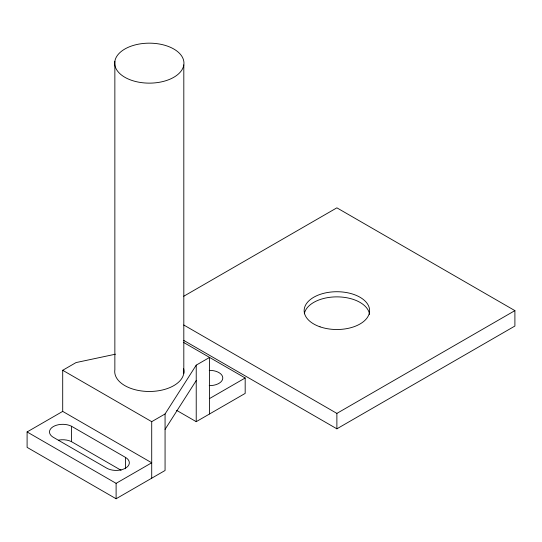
<?xml version="1.0" encoding="UTF-8"?>
<svg xmlns="http://www.w3.org/2000/svg" width="542" height="542" viewBox="0 0 542 542"><rect width="100%" height="100%" fill="white"/><g stroke="black" fill="none" stroke-linecap="round" stroke-linejoin="round"><path stroke-width="0.81" d="M165.066 413.959L165.066 470.49L116.11 498.755L27.1 447.367L27.1 431.947L116.11 483.342L151.713 462.787L62.703 411.392L62.703 370.281L151.713 421.669L165.066 413.959L196.224 365.139L209.571 357.435L209.571 413.966M165.066 429.379L196.224 380.559M183.765 296.237L336.88 207.837L514.9 310.62L514.9 326.04L336.88 428.817L183.765 340.417M62.703 370.281L76.056 362.571L115.466 354.19M27.1 431.947L62.703 411.392M209.571 398.546L245.18 377.991L245.18 393.404L196.224 421.669L176.604 410.348M183.765 325.004L336.88 413.397L514.9 310.62M183.413 342.334L245.18 377.991M125.459 457.387A13.218 7.629 0 0 1 125.459 468.18A13.218 7.629 0 0 1 106.767 468.18L53.875 437.624A13.218 7.629 0 0 1 52.872 426.852A13.218 7.629 0 0 1 71.537 426.269L125.459 457.387L125.459 468.749M58.604 440.111A13.218 7.629 0 0 1 71.537 441.689L121.083 470.28M336.88 413.397L336.88 428.817M196.224 365.139L196.224 421.669M183.813 64.925A34.62 19.986 0 0 1 129.43 79.505A34.62 19.986 0 0 1 134.762 45.02A34.62 19.986 0 0 1 183.813 64.925L183.813 373.269M151.713 421.669L151.713 478.2M116.11 483.342L116.11 498.755M114.857 61.375L114.857 369.719A34.62 19.986 0 0 0 150.141 391.473A34.62 19.986 0 0 0 183.63 368.79M71.537 426.269L71.537 441.689M304.326 313.804A32.73 18.895 0 0 1 337.422 296.867A32.73 18.895 0 0 1 369.529 314.428M209.226 370.362A13.218 7.629 0 0 1 222.789 377.991A13.218 7.629 0 0 1 209.226 385.619M320.044 326.826A32.73 18.895 0 0 0 369.603 310.932A32.73 18.895 0 0 0 320.986 294.103A32.73 18.895 0 0 0 320.044 326.826"/></g></svg>
